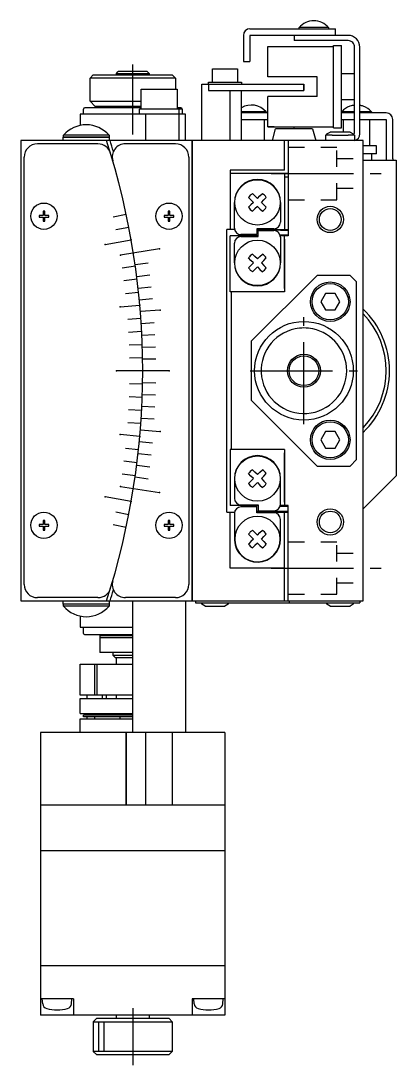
# Model space of a CAD drawing. Extents: x -87 to 396, y 22 to 492.
# Drawn here: x 297.9 to 354.9, y 202.1 to 360.9 of the extents above; entities that cross this region are included whole.
import ezdxf

# ---------------------------------------------------------------- set-up
doc = ezdxf.new("R2010")
doc.units = 0
doc.header["$LTSCALE"] = 10
doc.linetypes.add('CENTER', pattern=[2, 1.25, -0.25, 0.25, -0.25])
doc.linetypes.add('DOT', pattern=[0.5, 0.25, -0.25])
doc.layers.get('0').update_dxf_attribs({"linetype": 'CONTINUOUS'})
doc.layers.add('10', color=7, linetype='CONTINUOUS')

msp = doc.modelspace()

# ---------------------------------------------------------------- linework, layer by layer
at = {"color": 7, "linetype": 'CONTINUOUS'}
for p, q in [((341.403411, 360.747845), (341.405795, 360.742959)), ((343.428833, 360.742959), (343.431215, 360.747845)), ((343.428833, 360.742959), (343.431215, 360.747845)), ((332.717313, 359.724371), (345.717313, 359.724371)), ((344.667313, 359.908685), (340.167313, 359.908685)), ((340.167313, 359.724371), (340.167313, 359.908685)), ((344.667313, 359.908685), (344.667313, 359.724371)), ((345.717313, 358.724371), (345.717313, 359.724371)), ((331.717313, 358.724371), (331.717313, 354.724371)), ((332.717313, 358.724371), (332.717313, 354.724371)), ((347.617313, 358.724371), (332.717313, 358.724371)), ((339.417313, 358.724371), (339.417313, 357.924371)), ((347.617313, 357.924371), (339.417313, 357.924371)), ((335.417313, 357.024371), (345.417313, 357.024371)), ((335.417313, 352.424371), (335.417313, 357.024371)), ((345.417313, 357.174371), (346.617313, 357.174371)), ((345.417313, 344.674371), (345.417313, 357.174371)), ((346.617313, 344.674371), (346.617313, 357.174371)), ((348.617313, 343.924371), (348.617313, 356.924371)), ((349.417313, 343.724371), (349.417313, 356.924371)), ((331.717313, 354.724371), (332.717313, 354.724371)), ((308.417313, 352.224371), (308.917313, 352.724371)), ((308.917313, 352.724371), (320.917313, 352.724371)), ((312.417313, 352.924371), (312.667313, 353.174371)), ((312.417313, 352.724371), (312.417313, 352.924371)), ((312.667313, 353.174371), (312.717313, 353.224371)), ((317.117313, 353.224371), (312.717313, 353.224371)), ((317.117313, 353.224371), (317.167313, 353.174371)), ((317.167313, 353.174371), (317.417313, 352.924371)), ((317.417313, 352.924371), (317.417313, 352.724371)), ((320.917313, 352.724371), (321.417313, 352.224371)), ((327.017313, 353.624371), (330.817313, 353.624371)), ((327.017313, 351.624371), (327.017313, 353.624371)), ((330.817313, 353.624371), (330.817313, 351.624371)), ((346.617313, 352.924371), (348.617313, 352.924371)), ((321.417313, 352.224371), (308.417313, 352.224371)), ((308.417313, 348.724371), (308.417313, 352.224371)), ((321.417313, 352.224371), (321.417313, 350.524371)), ((325.417313, 342.724371), (325.417313, 351.324371)), ((325.417313, 351.324371), (340.917313, 351.324371)), ((326.417313, 351.624371), (331.417313, 351.624371)), ((326.417313, 351.324371), (326.417313, 351.624371)), ((326.417313, 351.324371), (326.417313, 350.324371)), ((331.417313, 351.624371), (331.417313, 351.324371)), ((342.917313, 352.424371), (335.417313, 352.424371)), ((336.417313, 352.424371), (335.417313, 352.424371)), ((342.917313, 352.424371), (338.917313, 352.424371)), ((340.917313, 350.324371), (340.917313, 351.324371)), ((340.917313, 351.324371), (340.917313, 350.324371)), ((342.917313, 349.424371), (342.917313, 352.424371)), ((316.167313, 350.524371), (318.917313, 350.524371)), ((316.167313, 347.524371), (316.167313, 350.524371)), ((318.917313, 350.524371), (321.667313, 350.524371)), ((321.667313, 350.524371), (321.667313, 347.524371)), ((326.417313, 350.324371), (340.917313, 350.324371)), ((329.654043, 350.324371), (329.654043, 342.724371)), ((331.417313, 342.724371), (331.417313, 350.324371)), ((342.917313, 349.424371), (335.417313, 349.424371)), ((335.417313, 344.824371), (335.417313, 349.424371)), ((308.417313, 348.724371), (316.167313, 348.724371)), ((309.217313, 347.924371), (308.417313, 348.724371)), ((316.167313, 347.924371), (309.217313, 347.924371)), ((311.417313, 347.724371), (311.417313, 347.924371)), ((348.617313, 348.924371), (346.617313, 348.924371)), ((347.903411, 347.947845), (347.905795, 347.942959)), ((349.928831, 347.942959), (349.931215, 347.947845)), ((306.917313, 346.724371), (306.917313, 345.026273)), ((322.917313, 346.724371), (306.917313, 346.724371)), ((307.417313, 346.724371), (307.417313, 347.524371)), ((316.167313, 347.724371), (307.617313, 347.724371)), ((318.917313, 347.524371), (315.917313, 347.524371)), ((315.917313, 346.724371), (315.917313, 347.524371)), ((316.917313, 342.724371), (316.917313, 346.724371)), ((321.917313, 347.524371), (318.917313, 347.524371)), ((322.217313, 347.724371), (321.667313, 347.724371)), ((322.417313, 347.524371), (321.917313, 347.524371)), ((321.917313, 347.524371), (321.917313, 346.724371)), ((321.917313, 346.724371), (321.917313, 342.724371)), ((322.417313, 347.524371), (322.417313, 346.724371)), ((322.917313, 342.724371), (322.917313, 346.724371)), ((335.167313, 347.108685), (331.417313, 347.108685)), ((335.417313, 346.924371), (331.417313, 346.924371)), ((335.167313, 347.108685), (335.167313, 346.924371)), ((348.617313, 346.924371), (346.617313, 346.924371)), ((348.617313, 347.108685), (346.667313, 347.108685)), ((346.667313, 346.924371), (346.667313, 347.108685)), ((351.167313, 347.108685), (349.417313, 347.108685)), ((353.417313, 346.924371), (349.417313, 346.924371)), ((351.167313, 347.108685), (351.167313, 346.924371)), ((331.417313, 345.924371), (335.417313, 345.924371)), ((334.917313, 342.724371), (334.917313, 345.924371)), ((335.417313, 344.824371), (345.417313, 344.824371)), ((336.417313, 344.824371), (335.417313, 344.824371)), ((336.417313, 344.824371), (345.417313, 344.824371)), ((339.417313, 344.524371), (339.417313, 344.824371)), ((345.417313, 344.674371), (346.617313, 344.674371)), ((346.617313, 345.924371), (348.617313, 345.924371)), ((346.917313, 344.024371), (346.917313, 345.924371)), ((349.417313, 345.924371), (353.417313, 345.924371)), ((350.917313, 341.924371), (350.917313, 345.924371)), ((353.417313, 345.924371), (353.417313, 339.724371)), ((354.417313, 340.424371), (354.417313, 345.924371)), ((304.353851, 343.224371), (304.403851, 343.224371)), ((304.353851, 343.224371), (311.353851, 343.224371)), ((304.353851, 342.724371), (304.353851, 343.224371)), ((311.303851, 343.524371), (304.403851, 343.524371)), ((304.403851, 343.224371), (304.403851, 343.524371)), ((311.303851, 343.224371), (304.403851, 343.224371)), ((311.303851, 343.524371), (311.303851, 343.224371)), ((311.303851, 343.224371), (311.353851, 343.224371)), ((311.353851, 342.724371), (311.353851, 343.224371)), ((336.124493, 342.724371), (336.606801, 344.524371)), ((342.227825, 344.524371), (336.606801, 344.524371)), ((342.227825, 344.524371), (342.710133, 342.724371)), ((344.217313, 343.524371), (344.217313, 342.724371)), ((345.217313, 343.524371), (344.217313, 343.524371)), ((344.417313, 343.735697), (344.917313, 344.024371)), ((344.417313, 343.524371), (344.417313, 343.735697)), ((347.917313, 344.024371), (344.917313, 344.024371)), ((345.217313, 343.524371), (347.617313, 343.524371)), ((348.617313, 343.524371), (347.617313, 343.524371)), ((347.917313, 344.024371), (348.417313, 343.735697)), ((348.417313, 343.735697), (348.417313, 343.524371)), ((348.617313, 343.524371), (348.617313, 342.744575)), ((323.917313, 342.724371), (297.917313, 342.724371)), ((297.917313, 342.724371), (297.917313, 272.724371)), ((309.620609, 342.224371), (300.417313, 342.224371)), ((323.917313, 342.724371), (312.504281, 342.724371)), ((321.417313, 342.224371), (313.792243, 342.224371)), ((323.917313, 342.724371), (323.917313, 272.724371)), ((349.917313, 342.724371), (323.917313, 342.724371)), ((323.917313, 272.724371), (323.917313, 342.724371)), ((337.988067, 338.224371), (337.988067, 342.724371)), ((338.504282, 342.724371), (338.504282, 328.224371)), ((348.617313, 342.744575), (348.417313, 342.724371)), ((348.917313, 342.724371), (348.917313, 342.858347)), ((349.917313, 272.724371), (349.917313, 342.724371)), ((349.917313, 342.017265), (349.917313, 342.224371)), ((351.917313, 341.924371), (349.917313, 341.924371)), ((351.917313, 340.724371), (351.917313, 341.924371)), ((298.417313, 275.224371), (298.417313, 340.224371)), ((323.417313, 340.224371), (323.417313, 275.224371)), ((351.917313, 340.724371), (349.917313, 340.724371)), ((351.167313, 340.724371), (351.167313, 339.724371)), ((354.417313, 339.924371), (354.417313, 340.424371)), ((354.417313, 339.924371), (354.417313, 339.724371)), ((329.711093, 338.224371), (329.711093, 329.224371)), ((337.988067, 338.224371), (329.711093, 338.224371)), ((349.917313, 339.724371), (354.917313, 339.724371)), ((354.917313, 339.724371), (354.917313, 291.724371)), ((337.988067, 337.724371), (329.711093, 337.724371)), ((337.988067, 337.724371), (337.988067, 329.224371)), ((338.504282, 337.724371), (337.988067, 337.724371)), ((337.988067, 337.224371), (338.504282, 337.224371)), ((332.870579, 333.700577), (332.517881, 334.072748)), ((333.238097, 333.324371), (332.870579, 333.700577)), ((333.477645, 334.307643), (333.105474, 334.660342)), ((333.853851, 333.940125), (333.477645, 334.307643)), ((333.853851, 333.940125), (334.230057, 334.307643)), ((334.230057, 334.307643), (334.602228, 334.660342)), ((334.469605, 333.324371), (334.837123, 333.700577)), ((334.837123, 333.700577), (335.189822, 334.072748)), ((301.542313, 331.974371), (301.292313, 331.974371)), ((301.292313, 331.974371), (301.292313, 331.349371)), ((301.542313, 331.349371), (301.542313, 331.974371)), ((320.292313, 331.974371), (320.292313, 331.349371)), ((320.542313, 331.974371), (320.292313, 331.974371)), ((320.542313, 331.349371), (320.542313, 331.974371)), ((330.353851, 329.424371), (330.353851, 333.324371)), ((332.870579, 332.948165), (332.517881, 332.575994)), ((333.238097, 333.324371), (332.870579, 332.948165)), ((333.477645, 332.341099), (333.105474, 331.988401)), ((333.853851, 332.708617), (333.477645, 332.341099)), ((333.853851, 332.708617), (334.230057, 332.341099)), ((334.230057, 332.341099), (334.602228, 331.988401)), ((334.469605, 333.324371), (334.837123, 332.948165)), ((334.837123, 332.948165), (335.189822, 332.575994)), ((337.353851, 333.324371), (337.353851, 330.324371)), ((301.292313, 331.349371), (300.667313, 331.349371)), ((300.667313, 331.349371), (300.667313, 331.099371)), ((300.667313, 331.099371), (301.292313, 331.099371)), ((301.292313, 331.099371), (301.292313, 330.474371)), ((301.292313, 330.474371), (301.542313, 330.474371)), ((302.167313, 331.349371), (301.542313, 331.349371)), ((301.542313, 330.474371), (301.542313, 331.099371)), ((301.542313, 331.099371), (302.167313, 331.099371)), ((302.167313, 331.099371), (302.167313, 331.349371)), ((319.667313, 331.349371), (319.667313, 331.099371)), ((320.292313, 331.349371), (319.667313, 331.349371)), ((319.667313, 331.099371), (320.292313, 331.099371)), ((320.292313, 331.099371), (320.292313, 330.474371)), ((320.292313, 330.474371), (320.542313, 330.474371)), ((321.167313, 331.349371), (320.542313, 331.349371)), ((320.542313, 330.474371), (320.542313, 331.099371)), ((320.542313, 331.099371), (321.167313, 331.099371)), ((321.167313, 331.099371), (321.167313, 331.349371)), ((329.192606, 286.224371), (329.192606, 329.224371)), ((330.374055, 329.224371), (329.192606, 329.224371)), ((330.364774, 329.224371), (330.374055, 329.224371)), ((336.353851, 329.324371), (333.753851, 329.324371)), ((333.753851, 329.324371), (333.753851, 328.424371)), ((336.353851, 329.324371), (333.753851, 329.324371)), ((333.753851, 329.224371), (338.504282, 329.224371)), ((338.504282, 329.124371), (333.753851, 329.124371)), ((333.953851, 328.124371), (333.953851, 329.024371)), ((333.953851, 329.024371), (336.353851, 329.024371)), ((333.953851, 329.024371), (336.353851, 329.024371)), ((337.354667, 329.124371), (338.281432, 329.124371)), ((338.115681, 329.124371), (338.309075, 329.124371)), ((338.115681, 329.124371), (338.504282, 329.124371)), ((338.281432, 329.124371), (338.504282, 329.124371)), ((338.309075, 329.124371), (338.504282, 329.124371)), ((329.711093, 319.724371), (329.711093, 328.224371)), ((333.953851, 328.224371), (329.711093, 328.224371)), ((330.353851, 324.124371), (330.353851, 327.124371)), ((333.753851, 328.424371), (331.353851, 328.424371)), ((333.753851, 328.424371), (331.353851, 328.424371)), ((331.353851, 328.124371), (333.953851, 328.124371)), ((331.353851, 328.124371), (333.953851, 328.124371)), ((332.309063, 328.224371), (333.953851, 328.224371)), ((333.917313, 328.224371), (333.953851, 328.224371)), ((333.953851, 328.224371), (333.917313, 328.224371)), ((338.504282, 328.324371), (337.30779, 328.324371)), ((338.504282, 328.224371), (337.333647, 328.224371)), ((337.353851, 328.024371), (337.353851, 324.124371)), ((337.988067, 320.224371), (337.988067, 328.224371)), ((337.988067, 327.724371), (337.988067, 320.224371)), ((332.870579, 324.500577), (332.517881, 324.872748)), ((333.238097, 324.124371), (332.870579, 324.500577)), ((333.238097, 324.124371), (332.870579, 323.748165)), ((333.477645, 325.107643), (333.105474, 325.460342)), ((333.853851, 324.740125), (333.477645, 325.107643)), ((333.853851, 324.740125), (334.230057, 325.107643)), ((334.230057, 325.107643), (334.602228, 325.460342)), ((334.469605, 324.124371), (334.837123, 324.500577)), ((334.469605, 324.124371), (334.837123, 323.748165)), ((334.837123, 324.500577), (335.189822, 324.872748)), ((332.870579, 323.748165), (332.517881, 323.375994)), ((333.477645, 323.141099), (333.105474, 322.788401)), ((333.853851, 323.508617), (333.477645, 323.141099)), ((333.853851, 323.508617), (334.230057, 323.141099)), ((334.230057, 323.141099), (334.602228, 322.788401)), ((334.837123, 323.748165), (335.189822, 323.375994)), ((332.917313, 312.224371), (342.917313, 322.224371)), ((347.917313, 322.224371), (342.917313, 322.224371)), ((347.917313, 322.224371), (348.917313, 321.224371)), ((348.917313, 294.224371), (348.917313, 321.224371)), ((337.988067, 319.724371), (329.711093, 319.724371)), ((329.917313, 295.724371), (329.917313, 319.724371)), ((337.988067, 320.224371), (337.988067, 319.724371)), ((344.195625, 319.474371), (343.473937, 318.224371)), ((345.639001, 319.474371), (344.195625, 319.474371)), ((346.360689, 318.224371), (345.639001, 319.474371)), ((343.473937, 318.224371), (344.195625, 316.974371)), ((345.639001, 316.974371), (346.360689, 318.224371)), ((344.195625, 316.974371), (345.639001, 316.974371)), ((332.917313, 312.224371), (332.917313, 303.224371)), ((342.917313, 293.224371), (332.917313, 303.224371)), ((344.195625, 298.474371), (343.473937, 297.224371)), ((343.473937, 297.224371), (344.195625, 295.974371)), ((345.639001, 298.474371), (344.195625, 298.474371)), ((346.360689, 297.224371), (345.639001, 298.474371)), ((345.639001, 295.974371), (346.360689, 297.224371)), ((329.711093, 295.724371), (329.711093, 287.224371)), ((337.988067, 295.724371), (329.711093, 295.724371)), ((337.988067, 295.724371), (337.988067, 287.224371)), ((344.195625, 295.974371), (345.639001, 295.974371)), ((337.988067, 287.724371), (337.988067, 295.224371)), ((348.917313, 294.224371), (347.917313, 293.224371)), ((333.477645, 292.307643), (333.105474, 292.660342)), ((333.853851, 291.940125), (333.477645, 292.307643)), ((333.853851, 291.940125), (334.230057, 292.307643)), ((334.230057, 292.307643), (334.602228, 292.660342)), ((342.917313, 293.224371), (347.917313, 293.224371)), ((330.353851, 291.324371), (330.353851, 288.324371)), ((332.870579, 291.700577), (332.517881, 292.072748)), ((332.870579, 290.948165), (332.517881, 290.575994)), ((333.238097, 291.324371), (332.870579, 291.700577)), ((333.238097, 291.324371), (332.870579, 290.948165)), ((333.853851, 290.708617), (333.477645, 290.341099)), ((333.853851, 290.708617), (334.230057, 290.341099)), ((334.469605, 291.324371), (334.837123, 291.700577)), ((334.469605, 291.324371), (334.837123, 290.948165)), ((334.837123, 291.700577), (335.189822, 292.072748)), ((334.837123, 290.948165), (335.189822, 290.575994)), ((337.353851, 287.424371), (337.353851, 291.324371)), ((354.917313, 291.724371), (349.917313, 286.724371)), ((333.477645, 290.341099), (333.105474, 289.988401)), ((334.230057, 290.341099), (334.602228, 289.988401)), ((329.192606, 286.224371), (330.364774, 286.224371)), ((333.953851, 287.224371), (329.711093, 287.224371)), ((329.711093, 277.724371), (329.711093, 286.224371)), ((330.353851, 286.024371), (330.353851, 282.124371)), ((330.364774, 286.224371), (330.374055, 286.224371)), ((331.353851, 287.324371), (333.953851, 287.324371)), ((331.353851, 287.324371), (333.953851, 287.324371)), ((333.753851, 287.024371), (331.353851, 287.024371)), ((333.753851, 287.024371), (331.353851, 287.024371)), ((332.309063, 287.224371), (333.953851, 287.224371)), ((333.753851, 286.124371), (333.753851, 287.024371)), ((338.504282, 286.324371), (333.753851, 286.324371)), ((333.753851, 286.224371), (338.504282, 286.224371)), ((336.353851, 286.124371), (333.753851, 286.124371)), ((336.353851, 286.124371), (333.753851, 286.124371)), ((333.953851, 287.324371), (333.953851, 286.424371)), ((333.953851, 286.424371), (336.353851, 286.424371)), ((333.953851, 286.424371), (336.353851, 286.424371)), ((338.504282, 287.124371), (337.30779, 287.124371)), ((337.30779, 287.124371), (337.354667, 287.124371)), ((338.504282, 287.224371), (337.333647, 287.224371)), ((337.354667, 287.124371), (338.281432, 287.124371)), ((337.599847, 287.224371), (337.988067, 287.224371)), ((337.988067, 272.724371), (337.988067, 286.224371)), ((338.115681, 287.124371), (338.309075, 287.124371)), ((338.115681, 287.124371), (338.504282, 287.124371)), ((338.281432, 287.124371), (338.504282, 287.124371)), ((338.309075, 287.124371), (338.504282, 287.124371)), ((338.504282, 272.724371), (338.504282, 287.224371)), ((301.292313, 284.349371), (300.667313, 284.349371)), ((300.667313, 284.349371), (300.667313, 284.099371)), ((301.542313, 284.974371), (301.292313, 284.974371)), ((301.292313, 284.974371), (301.292313, 284.349371)), ((301.542313, 284.349371), (301.542313, 284.974371)), ((302.167313, 284.349371), (301.542313, 284.349371)), ((302.167313, 284.099371), (302.167313, 284.349371)), ((320.292313, 284.349371), (319.667313, 284.349371)), ((319.667313, 284.349371), (319.667313, 284.099371)), ((320.292313, 284.974371), (320.292313, 284.349371)), ((320.542313, 284.974371), (320.292313, 284.974371)), ((320.542313, 284.349371), (320.542313, 284.974371)), ((321.167313, 284.349371), (320.542313, 284.349371)), ((321.167313, 284.099371), (321.167313, 284.349371)), ((337.353851, 282.124371), (337.353851, 285.124371)), ((300.667313, 284.099371), (301.292313, 284.099371)), ((301.292313, 284.099371), (301.292313, 283.474371)), ((301.292313, 283.474371), (301.542313, 283.474371)), ((301.542313, 283.474371), (301.542313, 284.099371)), ((301.542313, 284.099371), (302.167313, 284.099371)), ((319.667313, 284.099371), (320.292313, 284.099371)), ((320.292313, 284.099371), (320.292313, 283.474371)), ((320.292313, 283.474371), (320.542313, 283.474371)), ((320.542313, 283.474371), (320.542313, 284.099371)), ((320.542313, 284.099371), (321.167313, 284.099371)), ((332.870579, 282.500577), (332.517881, 282.872748)), ((333.477645, 283.107643), (333.105474, 283.460342)), ((333.853851, 282.740125), (333.477645, 283.107643)), ((333.853851, 282.740125), (334.230057, 283.107643)), ((334.230057, 283.107643), (334.602228, 283.460342)), ((334.837123, 282.500577), (335.189822, 282.872748)), ((332.870579, 281.748165), (332.517881, 281.375994)), ((333.238097, 282.124371), (332.870579, 282.500577)), ((333.238097, 282.124371), (332.870579, 281.748165)), ((333.477645, 281.141099), (333.105474, 280.788401)), ((333.853851, 281.508617), (333.477645, 281.141099)), ((333.853851, 281.508617), (334.230057, 281.141099)), ((334.230057, 281.141099), (334.602228, 280.788401)), ((334.469605, 282.124371), (334.837123, 282.500577)), ((334.469605, 282.124371), (334.837123, 281.748165)), ((334.837123, 281.748165), (335.189822, 281.375994)), ((337.988067, 277.724371), (329.711093, 277.724371)), ((309.620609, 273.224371), (300.417313, 273.224371)), ((321.417313, 273.224371), (313.792243, 273.224371)), ((297.917313, 272.724371), (323.917313, 272.724371)), ((304.353851, 272.224371), (304.353851, 272.724371)), ((311.353851, 272.224371), (304.353851, 272.224371)), ((304.403851, 271.924371), (304.403851, 272.224371)), ((311.303851, 272.224371), (311.303851, 271.924371)), ((311.353851, 272.224371), (311.353851, 272.724371)), ((311.988067, 272.724371), (312.504281, 272.724371)), ((312.504281, 272.724371), (323.917313, 272.724371)), ((314.917313, 252.724371), (314.917313, 272.724371)), ((322.917313, 272.724371), (322.917313, 252.724371)), ((323.917313, 272.724371), (349.917313, 272.724371)), ((324.417313, 272.724371), (324.417313, 272.424371)), ((324.417313, 272.424371), (349.417313, 272.424371)), ((325.417313, 272.213047), (325.417313, 272.424371)), ((325.917313, 271.924371), (325.417313, 272.213047)), ((325.917313, 271.924371), (328.917313, 271.924371)), ((329.417313, 272.213047), (328.917313, 271.924371)), ((329.417313, 272.424371), (329.417313, 272.213047)), ((338.661683, 272.724371), (338.661683, 272.424371)), ((344.417313, 272.213047), (344.417313, 272.424371)), ((344.917313, 271.924371), (344.417313, 272.213047)), ((344.917313, 271.924371), (347.917313, 271.924371)), ((348.417313, 272.213047), (347.917313, 271.924371)), ((348.417313, 272.424371), (348.417313, 272.213047)), ((349.417313, 272.724371), (349.417313, 272.424371)), ((306.917313, 270.422471), (306.917313, 268.724371)), ((306.917313, 268.724371), (314.917313, 268.724371)), ((307.417313, 267.774371), (307.417313, 268.724371)), ((307.567313, 267.624371), (314.917313, 267.624371)), ((309.917313, 267.624371), (309.917313, 264.874371)), ((314.917313, 267.424371), (309.917313, 267.424371)), ((312.417313, 267.124371), (309.917313, 267.124371)), ((314.917313, 267.124371), (312.417313, 267.124371)), ((314.917313, 264.874371), (309.917313, 264.874371)), ((311.917313, 264.424371), (311.917313, 264.874353)), ((314.917313, 264.424371), (311.917313, 264.424371)), ((312.217313, 264.124371), (311.917313, 264.424371)), ((312.217313, 264.124371), (314.917313, 264.124371)), ((312.417313, 263.124371), (312.417313, 264.124371)), ((306.917313, 263.124371), (314.917313, 263.124371)), ((306.917313, 258.374371), (306.917313, 263.124371)), ((309.086445, 263.124371), (309.086445, 258.374371)), ((309.439999, 263.124371), (309.439999, 258.374371)), ((314.917313, 258.374371), (306.917313, 258.374371)), ((306.917313, 257.874371), (314.917313, 257.874371)), ((306.917313, 255.624371), (306.917313, 257.874371)), ((307.965443, 257.874371), (307.965443, 258.374371)), ((310.255151, 258.374371), (310.255151, 257.874371)), ((310.854301, 258.374371), (310.854301, 257.874371)), ((312.417313, 257.874371), (312.417313, 258.374371)), ((306.917313, 255.624371), (314.917313, 255.624371)), ((306.917313, 254.774371), (314.917313, 254.774371)), ((306.917313, 252.724371), (306.917313, 254.774371)), ((314.917313, 255.324371), (307.417313, 255.324371)), ((307.417313, 255.074371), (307.417313, 255.324371)), ((314.917313, 255.074371), (307.417313, 255.074371)), ((307.965443, 255.324371), (307.965443, 255.624371)), ((307.965443, 254.774371), (307.965443, 255.074371)), ((309.128225, 255.324371), (309.128225, 255.624371)), ((309.128225, 254.774371), (309.128225, 255.074371)), ((312.928225, 255.624371), (312.928225, 255.324371)), ((314.917313, 255.424371), (312.928225, 255.424371)), ((312.928225, 255.074371), (312.928225, 254.774371)), ((328.917313, 252.724371), (300.917313, 252.724371)), ((300.917313, 252.724371), (300.917313, 209.724371)), ((313.917313, 252.724371), (313.917313, 241.724371)), ((313.917313, 241.724371), (313.917313, 252.724371)), ((316.917313, 241.724371), (316.917313, 252.724371)), ((320.917313, 252.724371), (320.917313, 241.724371)), ((328.917313, 252.724371), (328.917313, 209.724371)), ((300.917313, 241.724371), (328.917313, 241.724371)), ((305.917313, 212.224371), (300.917313, 212.224371)), ((301.234456, 211.456921), (301.167313, 212.224371)), ((305.598898, 211.442382), (305.667313, 212.224371)), ((305.917313, 212.224371), (305.917313, 209.724371)), ((323.917313, 212.224371), (323.917313, 209.724371)), ((328.917313, 212.224371), (323.917313, 212.224371)), ((324.234456, 211.456921), (324.167313, 212.224371)), ((328.598898, 211.442382), (328.667313, 212.224371)), ((328.917313, 209.724371), (300.917313, 209.724371)), ((312.417313, 209.224371), (312.417313, 209.724371)), ((317.417313, 209.724371), (317.417313, 209.224371)), ((308.917313, 208.724371), (309.417313, 209.224371)), ((308.917313, 208.724371), (308.917313, 204.224371)), ((320.417313, 209.224371), (309.417313, 209.224371)), ((320.417313, 209.224371), (320.917313, 208.724371)), ((320.917313, 208.724371), (320.917313, 204.224371)), ((309.417313, 203.724371), (308.917313, 204.224371)), ((309.417313, 203.724371), (320.417313, 203.724371)), ((320.917313, 204.224371), (320.417313, 203.724371))]:
    msp.add_line(p, q, dxfattribs=at)
at = {"color": 4, "linetype": 'CENTER'}
for p, q in [((314.917313, 343.654371), (314.917313, 354.294371)), ((335.962356, 337.724371), (352.645132, 337.724371)), ((335.962356, 277.724371), (352.645132, 277.724371)), ((314.917313, 210.814371), (314.917313, 202.134371))]:
    msp.add_line(p, q, dxfattribs=at)
at = {"color": 4, "linetype": 'CONTINUOUS'}
for p, q in [((312.417313, 352.924371), (317.417313, 352.924371)), ((311.958919, 331.114437), (313.915213, 331.530261)), ((312.350371, 329.190383), (314.313625, 329.572001)), ((310.738569, 326.912495), (314.677801, 327.607087)), ((318.958381, 326.261855), (313.032251, 325.323249)), ((315.275021, 323.857563), (317.255069, 324.139365)), ((313.322471, 323.381345), (315.303007, 323.659691)), ((313.578755, 321.434673), (315.563847, 321.678411)), ((315.514447, 322.075027), (317.498675, 322.325693)), ((313.801027, 319.483823), (315.790071, 319.692881)), ((315.725843, 320.288951), (317.713765, 320.508419)), ((312.993021, 317.442237), (315.981605, 317.703705)), ((315.909157, 318.499773), (317.900281, 318.687991)), ((319.055099, 316.943315), (316.064347, 316.707937)), ((314.143269, 315.571975), (316.138397, 315.711487)), ((316.191373, 314.913885), (318.187427, 315.039467)), ((314.263135, 313.612167), (316.260395, 313.716839)), ((316.290203, 313.118061), (318.287983, 313.212273)), ((314.348781, 311.650565), (316.347563, 311.720363)), ((316.360815, 311.320903), (318.359827, 311.383725)), ((314.400179, 309.687767), (316.399875, 309.722673)), ((316.403187, 309.522859), (318.402941, 309.554273)), ((320.417313, 307.724371), (312.417313, 307.724371)), ((314.400179, 305.760975), (316.399875, 305.726071)), ((316.403187, 305.925883), (318.402941, 305.894469)), ((314.348781, 303.798179), (316.347563, 303.728379)), ((316.360815, 304.127839), (318.359827, 304.065019)), ((314.263135, 301.836577), (316.260395, 301.731905)), ((316.290203, 302.330683), (318.287983, 302.236469)), ((316.191373, 300.534857), (318.187427, 300.409275)), ((314.143269, 299.876769), (316.138397, 299.737255)), ((316.064347, 298.740805), (319.055099, 298.505427)), ((315.981605, 297.745039), (312.993021, 298.006507)), ((315.909157, 296.948969), (317.900281, 296.760753)), ((313.801027, 295.964919), (315.790071, 295.755863)), ((313.578755, 294.014071), (315.563847, 293.770331)), ((315.725843, 295.159793), (317.713765, 294.940325)), ((315.514447, 293.373717), (317.498675, 293.123049)), ((313.322471, 292.067397), (315.303007, 291.789051)), ((315.275021, 291.591181), (317.255069, 291.309377)), ((313.032251, 290.125495), (318.958381, 289.186887)), ((314.677801, 287.841655), (310.738569, 288.536247)), ((312.350371, 286.258359), (314.313625, 285.876741)), ((311.958919, 284.334307), (313.915213, 283.918483)), ((311.303851, 271.924371), (304.403851, 271.924371)), ((328.917313, 234.734371), (300.917313, 234.734371)), ((328.917313, 217.234371), (300.917313, 217.234371)), ((308.917313, 208.724371), (320.917313, 208.724371)), ((309.717313, 208.724371), (309.717313, 204.224371)), ((310.517313, 208.724371), (310.517313, 204.224371)), ((320.917313, 204.224371), (308.917313, 204.224371))]:
    msp.add_line(p, q, dxfattribs=at)
at = {"color": 4, "linetype": 'DOT'}
for p, q in [((338.504282, 341.724371), (345.917313, 341.724371)), ((345.917313, 333.724371), (345.917313, 341.724371)), ((345.917313, 339.974371), (349.917313, 339.974371)), ((345.917313, 335.474371), (349.917313, 335.474371)), ((338.504282, 333.724371), (345.917313, 333.724371)), ((338.504282, 281.724371), (345.917313, 281.724371)), ((345.917313, 273.724371), (345.917313, 281.724371)), ((345.917313, 279.974371), (349.917313, 279.974371)), ((345.917313, 275.474371), (349.917313, 275.474371)), ((338.504282, 273.724371), (345.917313, 273.724371))]:
    msp.add_line(p, q, dxfattribs=at)
at = {"color": 7, "linetype": 'CONTINUOUS'}
for centre, radius in [((333.853851, 333.324371), 3.45), ((301.417313, 331.224371), 2), ((320.417313, 331.224371), 2), ((344.917313, 330.724371), 1.65), ((333.853851, 324.124371), 3.45), ((344.917313, 318.224371), 3), ((344.917313, 318.224371), 2.75), ((340.917313, 307.724371), 7.5), ((340.917313, 307.724371), 2.5), ((340.917313, 307.724371), 2.25), ((344.917313, 297.224371), 3), ((344.917313, 297.224371), 2.75), ((333.853851, 291.324371), 3.45), ((301.417313, 284.224371), 2), ((320.417313, 284.224371), 2), ((344.917313, 284.724371), 1.65)]:
    msp.add_circle(centre, radius, dxfattribs=at)
at = {"color": 4, "linetype": 'CONTINUOUS'}
for centre in [(344.917313, 330.724371), (344.917313, 284.724371)]:
    msp.add_circle(centre, 2, dxfattribs=at)
at = {"color": 7, "linetype": 'CONTINUOUS'}
for centre, radius, start, end in [((342.417313, 357.924371), 3, 41.409622, 138.590365), ((332.717313, 358.724371), 1, 90, 180), ((347.617314, 356.924372), 1.799999, 359.9999572, 90.0000428), ((347.617314, 356.924372), 0.999999, 359.9999572, 90.0000428), ((332.917313, 345.124371), 3, 41.409622, 120), ((348.917313, 345.124371), 3, 109.753086, 138.590378), ((348.917313, 345.124371), 2.994596, 95.749564, 109.741766), ((348.917313, 345.124371), 2.994596, 70.258234, 80.388452), ((348.917313, 345.124371), 3, 41.409622, 70.246914), ((307.617313, 347.524371), 0.2, 90, 180), ((322.217313, 347.524371), 0.2, 0, 90), ((353.417313, 345.924371), 1, 0, 90), ((307.853851, 340.604841), 4.519532, 40.239266, 139.760763), ((348.217313, 343.924371), 0.4, 300, 0), ((348.417313, 343.724371), 1, 281.536959, 0), ((300.417313, 340.224371), 2, 90, 180), ((309.620609, 340.224371), 2, 16.791447, 90), ((201.917313, 307.724371), 114.5, 342.20111, 17.79889), ((201.917313, 307.724371), 115, 16.853574, 17.718932), ((313.792243, 340.224371), 2, 90, 196.198738), ((321.417313, 340.224371), 2, 0, 90), ((333.853851, 333.324371), 3.5, 0, 180), ((333.853851, 333.324371), 1.531302, 119.25645, 150.74355), ((333.853851, 333.324371), 1.531302, 29.25645, 60.74355), ((333.853851, 333.324371), 1.531302, 209.25645, 240.74355), ((333.853851, 333.324371), 1.531302, 299.25645, 330.74355), ((336.353851, 330.324371), 1, 270, 0), ((331.353851, 329.424371), 1, 180, 270), ((336.353851, 328.024371), 1, 0, 90), ((331.353851, 327.124371), 1, 90, 180), ((333.853851, 324.124371), 3.5, 180, 0), ((333.853851, 324.124371), 1.531302, 119.25645, 150.74355), ((333.853851, 324.124371), 1.531302, 29.25645, 60.74355), ((333.853851, 324.124371), 1.531302, 209.25645, 240.74355), ((333.853851, 324.124371), 1.531302, 299.25645, 330.74355), ((340.917313, 307.724371), 13, 313.813061, 46.186939), ((340.917313, 307.724371), 12.5, 316.05448, 43.94552), ((340.917313, 307.724371), 6.5, 102.004554, 0), ((340.917313, 307.724371), 6.5, 77.997437, 102.004554), ((340.917313, 307.724371), 6.5, 0, 77.997437), ((333.853851, 291.324371), 3.5, 0, 180), ((333.853851, 291.324371), 1.531302, 119.25645, 150.74355), ((333.853851, 291.324371), 1.531302, 29.25645, 60.74355), ((333.853851, 291.324371), 1.531302, 209.25645, 240.74355), ((333.853851, 291.324371), 1.531302, 299.25645, 330.74355), ((331.353851, 288.324371), 1, 180, 270), ((336.353851, 287.424371), 1, 270, 0), ((331.353851, 286.024371), 1, 90, 180), ((336.353851, 285.124371), 1, 0, 90), ((333.853851, 282.124371), 3.45, 0, 180), ((333.853851, 282.124371), 1.531302, 119.25645, 150.74355), ((333.853851, 282.124371), 1.531302, 29.25645, 60.74355), ((333.853851, 282.124371), 3.5, 180, 183), ((333.853851, 282.124371), 3.5, 183, 0), ((333.853851, 282.124371), 3.45, 180, 183), ((333.853851, 282.124371), 3.45, 183, 0), ((333.853851, 282.124371), 1.531302, 209.25645, 240.74355), ((333.853851, 282.124371), 1.531302, 299.25645, 330.74355), ((300.417313, 275.224371), 2, 180, 270), ((313.792243, 275.224371), 2, 163.801262, 270), ((321.417313, 275.224371), 2, 270, 0), ((309.620609, 275.224371), 2, 270, 343.208553), ((201.917313, 307.724371), 115, 342.281068, 343.146426), ((307.853851, 274.843903), 4.519532, 220.239271, 319.760734), ((307.567313, 267.774371), 0.15, 180, 270), ((302.052317, 211.528475), 0.820985, 185, 254.718428), ((304.801942, 211.512106), 0.8, 285.442716, 355), ((325.052317, 211.528475), 0.820985, 185, 254.718428), ((327.801942, 211.512106), 0.8, 285.442716, 355), ((303.417313, 216.524371), 6, 254.718428, 285.442716), ((326.417313, 216.524371), 6, 254.718428, 285.442716)]:
    msp.add_arc(centre, radius, start, end, dxfattribs=at)
at = {"color": 4}
for p in [(314.677801, 327.607087), (310.738569, 326.912495), (318.958381, 326.261855), (313.032251, 325.323249), (315.981605, 317.703705), (312.993021, 317.442237), (316.064347, 316.707937), (319.055099, 316.943315), (312.417313, 307.724371), (320.417313, 307.724371), (316.064347, 298.740805), (312.993021, 298.006507), (315.981605, 297.745039), (319.055099, 298.505427), (313.032251, 290.125495), (318.958381, 289.186887), (310.738569, 288.536247), (314.677801, 287.841655)]:
    msp.add_point(p, dxfattribs=at)
at = {"layer": '10', "color": 4, "linetype": 'CENTER'}
for p, q in [((340.917313, 299.574371), (340.917313, 315.874371)), ((332.767313, 307.724371), (349.067313, 307.724371))]:
    msp.add_line(p, q, dxfattribs=at)

doc.saveas('drawing.dxf')
